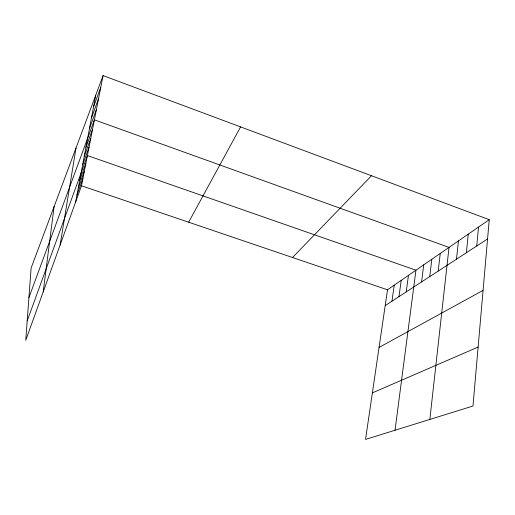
<?xml version="1.0" encoding="UTF-8"?>
<svg xmlns="http://www.w3.org/2000/svg" width="515" height="515" viewBox="0 0 515 515"><rect width="100%" height="100%" fill="white"/><g stroke="black" fill="none" stroke-linecap="round" stroke-linejoin="round"><path stroke-width="0.77" d="M489.25 219.68L472.976 406.026L365.541 439.411L387.518 289.791L489.25 219.68L103.071 75.589L31.112 268.058L25.75 340.267L81.486 185.786L103.071 75.589M476.742 245.99L478.519 227.076M466.397 252.73L468.257 234.145M456.502 259.174L458.434 240.917M429.838 419.429L449.022 247.4L94.406 119.847L28.917 297.606M438.201 271.09L440.261 253.438M429.729 276.607L431.84 259.245M421.585 281.911L423.748 264.826M43.189 291.934L54.114 206.521M395.024 430.25L415.953 270.195L87.408 155.556L27.186 320.903M406.213 291.921L408.453 275.364M398.951 296.653L401.224 280.347M391.947 301.211L394.245 285.149M60.126 244.998L76.02 147.927M75.641 201.996L95.732 95.217M78.28 187.969L84.331 171.276M76.935 195.121L82.883 178.673M79.683 180.527L85.838 163.577M84.254 156.232L90.756 138.471M82.664 164.678L89.044 147.193M85.908 147.412L92.539 129.368M89.52 128.222L96.414 109.573M91.49 117.761L98.526 98.803M93.556 106.779L100.74 87.486M188.664 222.21L240.582 126.896M292.526 257.506L371.495 175.744M385.194 305.607L487.57 238.941M379.053 347.451L483.076 290.376M372.377 392.881L478.126 347.052M81.486 185.786L387.518 289.791"/></g></svg>
